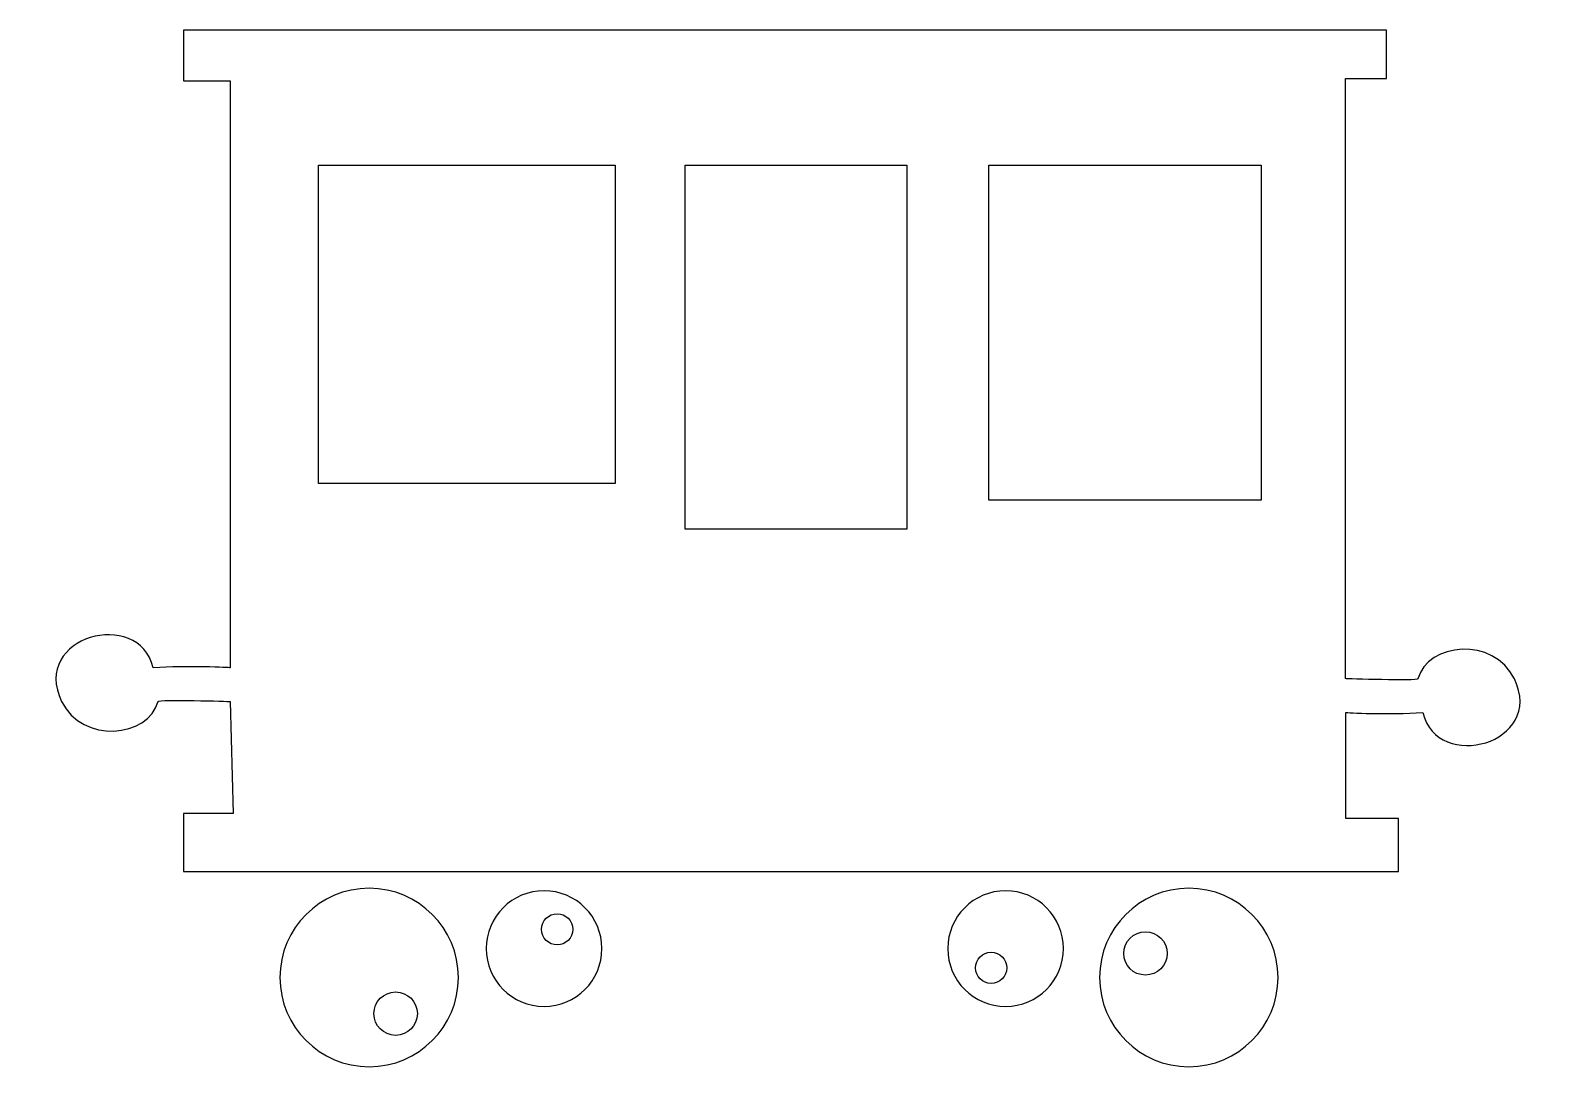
# Model space of a CAD drawing. Header units: centimetres. Extents: x -11.5 to 11.5, y -7.9 to 7.9.
import ezdxf

# ---------------------------------------------------------------- set-up
doc = ezdxf.new("R2010")
doc.units = ezdxf.units.CM
doc.header["$MEASUREMENT"] = 0
doc.layers.add('Camada 1', color=7, linetype='Continuous')

msp = doc.modelspace()

# ---------------------------------------------------------------- linework, layer by layer
at = {"layer": 'Camada 1', "color": 250}
for points, knots in [([(-8.49098, -2.3286), (-8.49098, -2.3286), (-9.58654, -2.29169), (-9.58654, -2.3286), (-9.58654, -2.3286), (-9.73338, -2.87901), (-10.74123, -2.97821), (-11.05405, -2.3286), (-11.05405, -2.3286), (-11.53104, -1.33805), (-9.88001, -0.8976), (-9.65956, -1.8151), (-9.65956, -1.8151), (-9.14606, -1.77853), (-8.49097, -1.8151), (-8.49097, -1.8151), (-8.49097, -1.8151), (-8.49097, -1.8151), (-8.49098, 7.11811), (-8.49098, 7.11811), (-8.49098, 7.11811), (-8.49098, 7.11811), (-9.1989, 7.11811), (-9.1989, 7.11811), (-9.1989, 7.11811), (-9.1989, 7.11811), (-9.1989, 7.88861), (-9.1989, 7.88861), (-9.1989, 7.88861), (-9.1989, 7.88861), (9.10987, 7.88861), (9.10987, 7.88861), (9.10987, 7.88861), (9.10987, 7.88861), (9.10987, 7.15471), (9.10987, 7.15471), (9.10987, 7.15471), (9.10987, 7.15471), (8.4863, 7.1547), (8.4863, 7.1547), (8.4863, 7.1547), (8.4863, 7.1547), (8.4863, -1.98128), (8.4863, -1.98128), (8.4863, -1.98128), (8.4863, -1.98128), (9.58657, -2.02084), (9.58657, -1.98393), (9.58657, -1.98393), (9.73344, -1.43352), (10.74134, -1.33432), (11.05406, -1.98393), (11.05406, -1.98393), (11.53108, -2.97448), (9.88008, -3.41493), (9.65963, -2.49754), (9.65963, -2.49754), (9.14615, -2.53413), (8.49104, -2.49754), (8.49104, -2.49754), (8.49104, -2.49754), (8.49104, -2.49754), (8.49104, -4.10922), (8.49104, -4.10922), (8.49104, -4.10922), (8.49104, -4.10922), (9.29309, -4.10922), (9.29309, -4.10922), (9.29309, -4.10922), (9.29309, -4.10922), (9.29309, -4.91668), (9.29309, -4.91668), (9.29309, -4.91668), (9.29309, -4.91668), (-9.19925, -4.91667), (-9.19925, -4.91667), (-9.19925, -4.91667), (-9.19925, -4.91667), (-9.19925, -4.03587), (-9.19925, -4.03587), (-9.19925, -4.03587), (-9.19925, -4.03587), (-8.44267, -4.03587), (-8.44267, -4.03587), (-8.44267, -4.03587), (-8.44267, -4.03587), (-8.49098, -2.3286), (-8.49098, -2.3286)], [0, 0, 0, 0, 0.04347826, 0.04347826, 0.04347826, 0.04347826, 0.08695652, 0.08695652, 0.08695652, 0.08695652, 0.13043478, 0.13043478, 0.13043478, 0.13043478, 0.17391304, 0.17391304, 0.17391304, 0.17391304, 0.2173913, 0.2173913, 0.2173913, 0.2173913, 0.26086957, 0.26086957, 0.26086957, 0.26086957, 0.30434783, 0.30434783, 0.30434783, 0.30434783, 0.34782609, 0.34782609, 0.34782609, 0.34782609, 0.39130435, 0.39130435, 0.39130435, 0.39130435, 0.43478261, 0.43478261, 0.43478261, 0.43478261, 0.47826087, 0.47826087, 0.47826087, 0.47826087, 0.52173913, 0.52173913, 0.52173913, 0.52173913, 0.56521739, 0.56521739, 0.56521739, 0.56521739, 0.60869565, 0.60869565, 0.60869565, 0.60869565, 0.65217391, 0.65217391, 0.65217391, 0.65217391, 0.69565217, 0.69565217, 0.69565217, 0.69565217, 0.73913043, 0.73913043, 0.73913043, 0.73913043, 0.7826087, 0.7826087, 0.7826087, 0.7826087, 0.82608696, 0.82608696, 0.82608696, 0.82608696, 0.86956522, 0.86956522, 0.86956522, 0.86956522, 0.91304348, 0.91304348, 0.91304348, 0.91304348, 1, 1, 1, 1]), ([(-2.63144, 5.83409), (-2.63144, 5.83409), (-7.14436, 5.83409), (-7.14436, 5.83409), (-7.14436, 5.83409), (-7.14436, 5.83409), (-7.14436, 0.99068), (-7.14436, 0.99068), (-7.14436, 0.99068), (-7.14436, 0.99068), (-2.63144, 0.99068), (-2.63144, 0.99068), (-2.63144, 0.99068), (-2.63144, 0.99068), (-2.63144, 5.83409), (-2.63144, 5.83409)], [0, 0, 0, 0, 0.2, 0.2, 0.2, 0.2, 0.4, 0.4, 0.4, 0.4, 0.6, 0.6, 0.6, 0.6, 1, 1, 1, 1]), ([(1.80811, 5.83409), (1.80811, 5.83409), (-1.56742, 5.83409), (-1.56742, 5.83409), (-1.56742, 5.83409), (-1.56742, 5.83409), (-1.56742, 0.29364), (-1.56742, 0.29364), (-1.56742, 0.29364), (-1.56742, 0.29364), (1.80811, 0.29363), (1.80811, 0.29363), (1.80811, 0.29363), (1.80811, 0.29363), (1.80811, 5.83409), (1.80811, 5.83409)], [0, 0, 0, 0, 0.2, 0.2, 0.2, 0.2, 0.4, 0.4, 0.4, 0.4, 0.6, 0.6, 0.6, 0.6, 1, 1, 1, 1]), ([(7.20159, 5.83409), (7.20159, 5.83409), (3.05554, 5.83409), (3.05554, 5.83409), (3.05554, 5.83409), (3.05554, 5.83409), (3.05554, 0.73409), (3.05554, 0.73409), (3.05554, 0.73409), (3.05554, 0.73409), (7.20159, 0.73409), (7.20159, 0.73409), (7.20159, 0.73409), (7.20159, 0.73409), (7.20159, 5.83409), (7.20159, 5.83409)], [0, 0, 0, 0, 0.2, 0.2, 0.2, 0.2, 0.4, 0.4, 0.4, 0.4, 0.6, 0.6, 0.6, 0.6, 1, 1, 1, 1]), ([(-7.73165, -6.53076), (-7.73165, -5.78088), (-7.12401, -5.17292), (-6.37381, -5.17292), (-6.37381, -5.17292), (-5.62438, -5.17292), (-5.01629, -5.78091), (-5.01629, -6.53076), (-5.01629, -6.53076), (-5.01629, -7.28061), (-5.62436, -7.8886), (-6.37381, -7.8886), (-6.37381, -7.8886), (-7.12401, -7.8886), (-7.73165, -7.28065), (-7.73165, -6.53076)], [0, 0, 0, 0, 0.2, 0.2, 0.2, 0.2, 0.4, 0.4, 0.4, 0.4, 0.6, 0.6, 0.6, 0.6, 1, 1, 1, 1]), ([(-4.59319, -6.09028), (-4.59319, -5.60424), (-4.19875, -5.21012), (-3.71229, -5.21012), (-3.71229, -5.21012), (-3.22625, -5.21012), (-2.83213, -5.60424), (-2.83213, -6.09028), (-2.83213, -6.09028), (-2.83213, -6.57643), (-3.22625, -6.97121), (-3.71229, -6.97121), (-3.71229, -6.97121), (-4.19875, -6.97121), (-4.59319, -6.57643), (-4.59319, -6.09028)], [0, 0, 0, 0, 0.2, 0.2, 0.2, 0.2, 0.4, 0.4, 0.4, 0.4, 0.6, 0.6, 0.6, 0.6, 1, 1, 1, 1]), ([(2.43134, -6.09028), (2.43134, -5.60424), (2.82546, -5.21012), (3.31182, -5.21012), (3.31182, -5.21012), (3.79831, -5.21012), (4.19241, -5.60424), (4.19241, -6.09028), (4.19241, -6.09028), (4.19241, -6.57643), (3.79829, -6.97121), (3.31182, -6.97121), (3.31182, -6.97121), (2.82543, -6.97121), (2.43134, -6.57643), (2.43134, -6.09028)], [0, 0, 0, 0, 0.2, 0.2, 0.2, 0.2, 0.4, 0.4, 0.4, 0.4, 0.6, 0.6, 0.6, 0.6, 1, 1, 1, 1]), ([(4.74281, -6.53076), (4.74281, -5.78088), (5.3508, -5.17292), (6.10033, -5.17292), (6.10033, -5.17292), (6.85053, -5.17292), (7.45817, -5.78091), (7.45817, -6.53076), (7.45817, -6.53076), (7.45817, -7.28061), (6.85053, -7.8886), (6.10033, -7.8886), (6.10033, -7.8886), (5.35077, -7.8886), (4.74281, -7.28065), (4.74281, -6.53076)], [0, 0, 0, 0, 0.2, 0.2, 0.2, 0.2, 0.4, 0.4, 0.4, 0.4, 0.6, 0.6, 0.6, 0.6, 1, 1, 1, 1]), ([(-3.51258, -6.03483), (-3.38121, -6.03483), (-3.27501, -5.92849), (-3.27501, -5.79715), (-3.27501, -5.79715), (-3.27501, -5.66544), (-3.38121, -5.55924), (-3.51258, -5.55924), (-3.51258, -5.55924), (-3.64429, -5.55924), (-3.75094, -5.66547), (-3.75094, -5.79715), (-3.75094, -5.79715), (-3.75095, -5.92849), (-3.64427, -6.03483), (-3.51258, -6.03483)], [0, 0, 0, 0, 0.2, 0.2, 0.2, 0.2, 0.4, 0.4, 0.4, 0.4, 0.6, 0.6, 0.6, 0.6, 1, 1, 1, 1]), ([(5.43989, -6.49417), (5.62235, -6.49417), (5.76996, -6.34666), (5.76996, -6.1641), (5.76996, -6.1641), (5.76996, -5.98164), (5.62235, -5.83401), (5.43989, -5.83401), (5.43989, -5.83401), (5.25743, -5.83401), (5.1098, -5.98165), (5.1098, -6.1641), (5.1098, -6.1641), (5.10979, -6.34667), (5.2574, -6.49417), (5.43989, -6.49417)], [0, 0, 0, 0, 0.2, 0.2, 0.2, 0.2, 0.4, 0.4, 0.4, 0.4, 0.6, 0.6, 0.6, 0.6, 1, 1, 1, 1]), ([(3.09147, -6.62181), (3.22318, -6.62181), (3.32983, -6.51547), (3.32983, -6.38424), (3.32983, -6.38424), (3.32983, -6.25253), (3.22318, -6.14622), (3.09147, -6.14622), (3.09147, -6.14622), (2.9601, -6.14622), (2.8539, -6.25256), (2.8539, -6.38424), (2.8539, -6.38424), (2.85388, -6.5155), (2.96011, -6.62181), (3.09147, -6.62181)], [0, 0, 0, 0, 0.2, 0.2, 0.2, 0.2, 0.4, 0.4, 0.4, 0.4, 0.6, 0.6, 0.6, 0.6, 1, 1, 1, 1]), ([(-5.97101, -7.41124), (-5.78855, -7.41124), (-5.64062, -7.26371), (-5.64062, -7.08125), (-5.64062, -7.08125), (-5.64062, -6.89871), (-5.78858, -6.75118), (-5.97101, -6.75118), (-5.97101, -6.75118), (-6.15347, -6.75118), (-6.30142, -6.89869), (-6.30142, -7.08125), (-6.30142, -7.08125), (-6.30142, -7.26371), (-6.15347, -7.41124), (-5.97101, -7.41124)], [0, 0, 0, 0, 0.2, 0.2, 0.2, 0.2, 0.4, 0.4, 0.4, 0.4, 0.6, 0.6, 0.6, 0.6, 1, 1, 1, 1])]:
    msp.add_open_spline(points, degree=3, knots=knots, dxfattribs=at)

doc.saveas('drawing.dxf')
